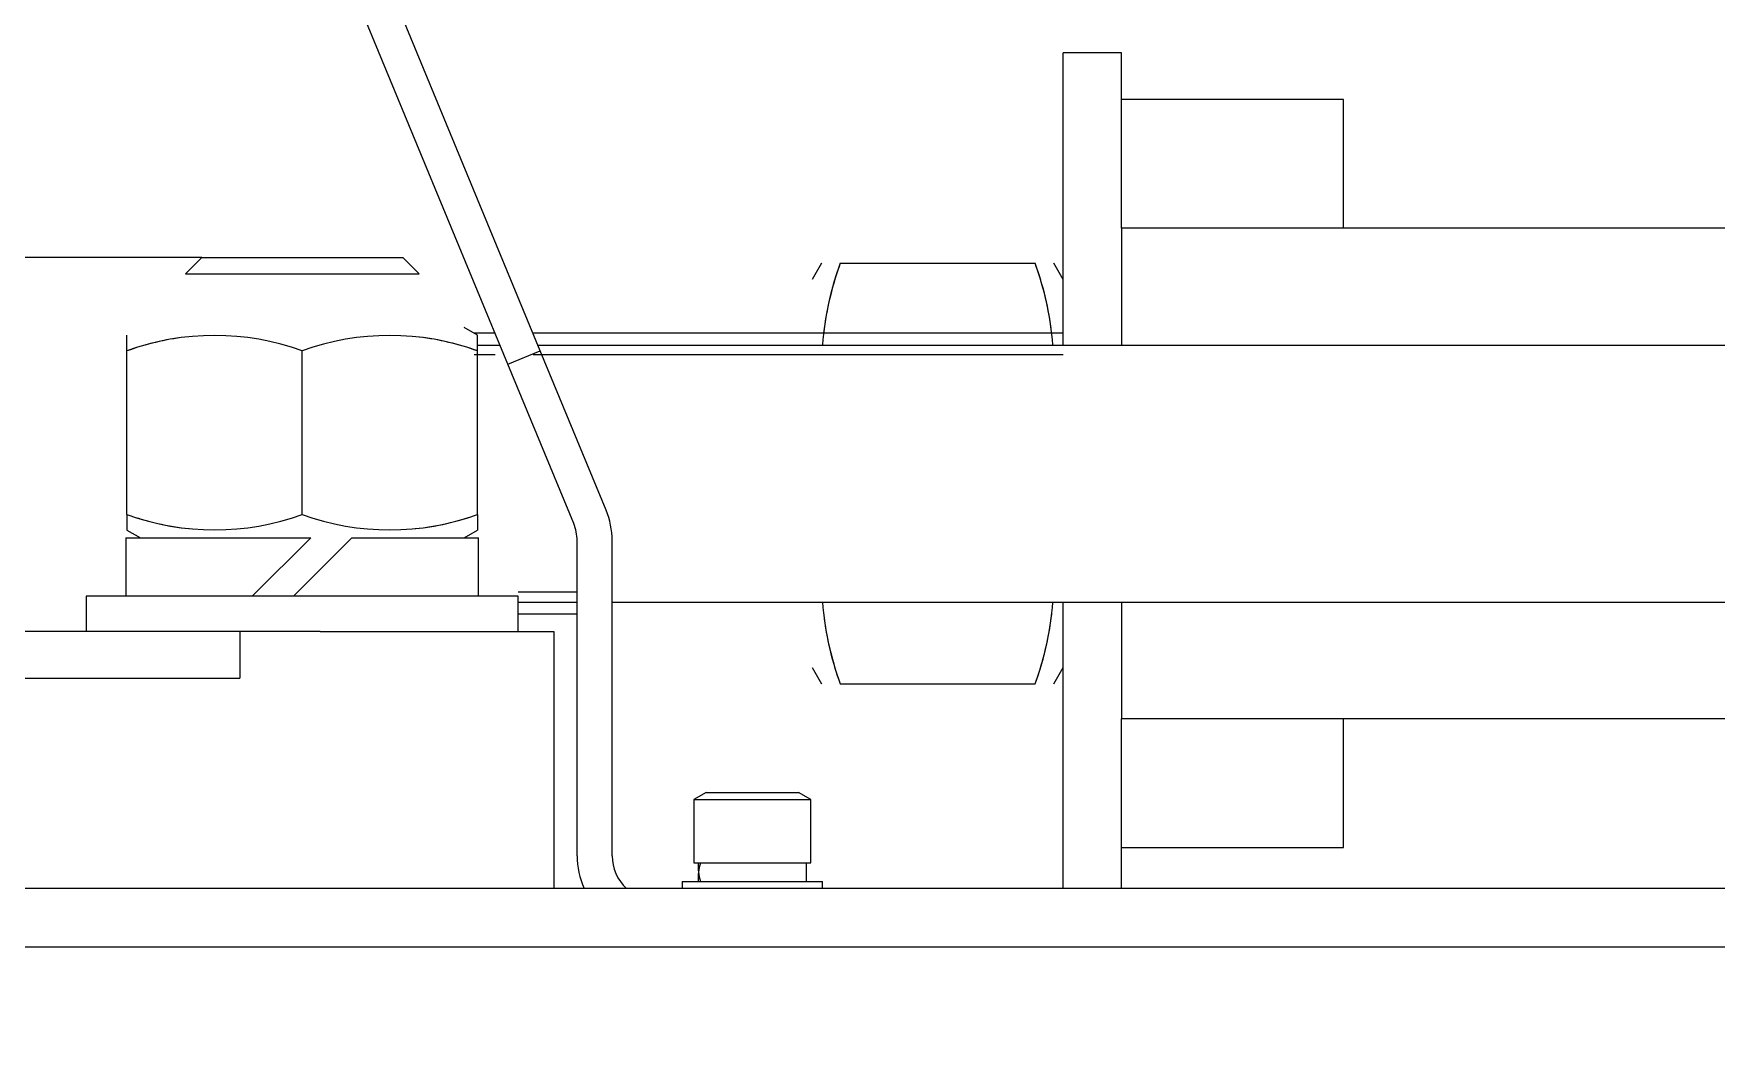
# Model space of a CAD drawing. Extents: x -681219 to -550379, y -242630 to -158199.
# Drawn here: x -574078.3 to -573934.3, y -222329.4 to -222243.6 of the extents above; entities that cross this region are included whole.
import ezdxf

# ---------------------------------------------------------------- set-up
doc = ezdxf.new("R2010")
doc.units = 0
doc.header["$LTSCALE"] = 1000
doc.linetypes.add('C2', pattern=[17, 14, -1, 1, -1])
for name, color, linetype in [('AAD2007001', 7, 'CONTINUOUS'), ('AAO0601201', 7, 'CONTINUOUS'), ('C__USERS_YSV001_', 7, 'CONTINUOUS'), ('DAE09051601', 7, 'CONTINUOUS'), ('FAA02001', 7, 'CONTINUOUS'), ('GAB00601', 7, 'CONTINUOUS'), ('GAB02001', 7, 'CONTINUOUS'), ('GAE00601', 7, 'CONTINUOUS'), ('GAE02001', 7, 'CONTINUOUS'), ('GZDH011005731', 7, 'CONTINUOUS'), ('GZDH011034431', 7, 'CONTINUOUS'), ('GZDH011034501', 7, 'CONTINUOUS'), ('NEW1', 2, 'CONTINUOUS'), ('中心线', 4, 'C2')]:
    doc.layers.add(name, color=color, linetype=linetype)
doc.styles.add('ISOCP', font='isocp.shx', dxfattribs={"bigfont": 'gbcbig.shx'})
doc.dimstyles.new('STD2', dxfattribs={"dimscale": 40, "dimtxt": 2.5, "dimasz": 2.5, "dimexe": 1, "dimexo": 0.7, "dimgap": 0.7, "dimtad": 1, "dimdec": 0, "dimdsep": 46, "dimtxsty": 'ISOCP', "dimcen": 2.5, "dimadec": 1, "dimazin": 2, "dimtfac": 1, "dimtdec": 0, "dimtmove": 0, "dimatfit": 3, "dimfxl": 0, "dimarcsym": 0})

# ---------------------------------------------------------------- blocks, each defined once
blk = doc.blocks.new('fushitu')
at = {"layer": 'AAD2007001', "color": 7, "linetype": 'Continuous'}
for p, q in [((4898.87, 1354), (4897.47, 1352.6)), ((4898.87, 1354), (4916.07, 1354)), ((4917.47, 1352.6), (4916.07, 1354)), ((4897.47, 1352.6), (4917.47, 1352.6))]:
    blk.add_line(p, q, dxfattribs=at)
at = {"layer": 'AAO0601201', "color": 7, "linetype": 'Continuous'}
for p, q in [((4942.04, 1308.2), (4941, 1307.6)), ((4942.04, 1308.2), (4949.96, 1308.2)), ((4951, 1307.6), (4949.96, 1308.2)), ((4941, 1307.6), (4951, 1307.6)), ((4941, 1307.6), (4941, 1302.2)), ((4951, 1302.2), (4951, 1307.6)), ((4941, 1302.2), (4951, 1302.2))]:
    blk.add_line(p, q, dxfattribs=at)
at = {"layer": 'C__USERS_YSV001_', "color": 7, "linetype": 'Continuous'}
for p, q in [((4972.61, 1346.5), (4972.61, 1371.5)), ((4977.61, 1371.5), (4972.61, 1371.5)), ((4977.61, 1356.5), (4977.61, 1371.5)), ((4996.61, 1367.5), (4977.61, 1367.5)), ((4996.61, 1356.5), (4996.61, 1367.5)), ((5045.61, 1356.5), (4977.61, 1356.5)), ((4977.61, 1356.5), (4977.61, 1346.5)), ((4951.92, 1353.5), (4951.11, 1352.1)), ((4953.53, 1353.5), (4970.2, 1353.5)), ((4972.61, 1352.1), (4971.81, 1353.5)), ((4923.98, 1347.5), (4922.18, 1347.5)), ((4972.61, 1347.5), (4927.23, 1347.5)), ((4923.98, 1345.66), (4922.18, 1345.66)), ((4922.47, 1346.5), (4924.39, 1346.5)), ((4972.61, 1345.66), (4927.23, 1345.66)), ((4927.64, 1346.5), (5445, 1346.5)), ((4931, 1325.34), (4925.97, 1325.34)), ((4925.97, 1324.5), (4931, 1324.5)), ((4934, 1324.5), (5445, 1324.5)), ((4972.61, 1300), (4972.61, 1324.5)), ((4977.61, 1324.5), (4977.61, 1314.5)), ((4925.97, 1323.5), (4931, 1323.5)), ((4951.11, 1318.9), (4951.92, 1317.5)), ((4971.81, 1317.5), (4972.61, 1318.9)), ((4953.53, 1317.5), (4970.2, 1317.5)), ((5045.61, 1314.5), (4977.61, 1314.5)), ((4977.61, 1300), (4977.61, 1314.5)), ((4996.61, 1303.5), (4996.61, 1314.5)), ((4977.61, 1303.5), (4996.61, 1303.5))]:
    blk.add_line(p, q, dxfattribs=at)
for centre, start, end in [((4978.07, 1344.5), 159.8583, 175.5612), ((4978.07, 1344.5), 159.8582, 173.3513), ((4945.66, 1344.5), 4.4136, 20.1418), ((4945.66, 1344.5), 6.6807, 20.1417), ((4978.07, 1326.5), 184.4136, 200.1418), ((4945.66, 1326.5), 339.8583, 355.5612), ((4978.07, 1326.5), 186.6807, 200.1417), ((4945.66, 1326.5), 339.8582, 353.3513)]:
    blk.add_arc(centre, 26.14, start, end, dxfattribs=at)
at = {"layer": 'DAE09051601', "color": 7, "linetype": 'Continuous'}
for p, q in [((4898.87, 1354), (4751.1, 1354)), ((4902.13, 1322), (4871.17, 1322)), ((4909, 1322), (4902.13, 1322)), ((4902.13, 1322), (4902.13, 1318)), ((4909, 1322), (4929, 1322)), ((4929, 1322), (4929, 1300)), ((4747.87, 1318), (4902.13, 1318))]:
    blk.add_line(p, q, dxfattribs=at)
at = {"layer": 'FAA02001', "color": 7, "linetype": 'Continuous'}
for p, q in [((4892.47, 1346), (4892.47, 1347.34)), ((4922.47, 1347.34), (4921.32, 1348)), ((4922.47, 1346), (4922.47, 1347.34)), ((4892.47, 1332), (4892.47, 1346)), ((4907.47, 1332), (4907.47, 1346)), ((4922.47, 1332), (4922.47, 1346)), ((4892.47, 1332), (4892.47, 1330.66)), ((4922.47, 1332), (4922.47, 1330.66)), ((4892.47, 1330.66), (4893.62, 1330)), ((4921.32, 1330), (4922.47, 1330.66))]:
    blk.add_line(p, q, dxfattribs=at)
for centre, start, end in [((4899.97, 1325.48), 69.9144, 110.0839), ((4899.97, 1325.48), 96.6611, 110.0839), ((4914.97, 1325.48), 69.9161, 110.0855), ((4914.97, 1325.48), 69.9161, 83.3707), ((4899.97, 1352.52), 249.9161, 264.3162), ((4899.97, 1352.52), 249.9161, 290.0855), ((4914.97, 1352.52), 249.9144, 290.0839), ((4914.97, 1352.52), 275.6702, 290.0839)]:
    blk.add_arc(centre, 21.84, start, end, dxfattribs=at)
at = {"layer": 'GAB00601', "color": 7, "linetype": 'Continuous'}
for p, q in [((4940, 1300.6), (4952, 1300.6)), ((4940, 1300.6), (4940, 1300)), ((4952, 1300), (4952, 1300.6))]:
    blk.add_line(p, q, dxfattribs=at)
at = {"layer": 'GAB02001', "color": 7, "linetype": 'Continuous'}
for p, q in [((4925.97, 1325), (4888.97, 1325)), ((4888.97, 1325), (4888.97, 1322)), ((4925.97, 1322), (4925.97, 1325))]:
    blk.add_line(p, q, dxfattribs=at)
at = {"layer": 'GAE00601', "color": 7, "linetype": 'Continuous'}
for p, q in [((4941.35, 1302.2), (4941.35, 1301.97)), ((4950.65, 1300.6), (4950.65, 1302.2))]:
    blk.add_line(p, q, dxfattribs=at)
for centre, start, end in [((4946, 1301.97), 177.1116, 197.0793), ((4946, 1300.83), 162.9207, 182.8884)]:
    blk.add_arc(centre, 4.65, start, end, dxfattribs=at)
at = {"layer": 'GAE02001', "color": 7, "linetype": 'Continuous'}
for p, q in [((4892.37, 1330), (4908.2, 1330)), ((4892.37, 1330), (4892.37, 1325)), ((4903.2, 1325), (4908.2, 1330)), ((4911.73, 1330), (4906.73, 1325)), ((4911.73, 1330), (4922.57, 1330)), ((4922.57, 1325), (4922.57, 1330))]:
    blk.add_line(p, q, dxfattribs=at)
at = {"layer": 'GZDH011005731', "color": 7, "linetype": 'Continuous'}
for p, q in [((4927.85, 1346), (4914.29, 1378.8)), ((4925.08, 1344.85), (4911.52, 1377.66)), ((4925.08, 1344.85), (4927.85, 1346)), ((4933.48, 1332.36), (4927.85, 1346)), ((4930.71, 1331.22), (4925.08, 1344.85)), ((4931, 1302.8), (4931, 1329.77)), ((4934, 1302.8), (4934, 1329.77))]:
    blk.add_line(p, q, dxfattribs=at)
for centre, radius, start, end in [((4927.2, 1329.77), 6.8, 0, 22.4582), ((4927.2, 1329.77), 3.8, 0, 22.4582), ((4937.8, 1302.8), 6.8, 180, 204.3157), ((4937.8, 1302.8), 3.8, 180, 227.4631)]:
    blk.add_arc(centre, radius, start, end, dxfattribs=at)
at = {"layer": 'GZDH011034431', "color": 7, "linetype": 'Continuous'}
blk.add_line((5450, 1300), (4003, 1300), dxfattribs=at)
at = {"layer": 'GZDH011034501', "color": 7, "linetype": 'Continuous'}
blk.add_line((4140, 1295), (5360, 1295), dxfattribs=at)

msp = doc.modelspace()

# ---------------------------------------------------------------- block references
at = {"layer": '中心线'}
msp.add_blockref('fushitu', (-578962.82, -223616.6983), dxfattribs=at)

# ---------------------------------------------------------------- leaders
at = {"layer": 'NEW1', "color": 2}
msp.add_leader([(-573997.4706, -222743.3161), (-572530.3248, -221787.3675)], dimstyle='STD2', override={"dimgap": 0.7, "dimtad": 0}, dxfattribs=at)

doc.saveas('drawing.dxf')
